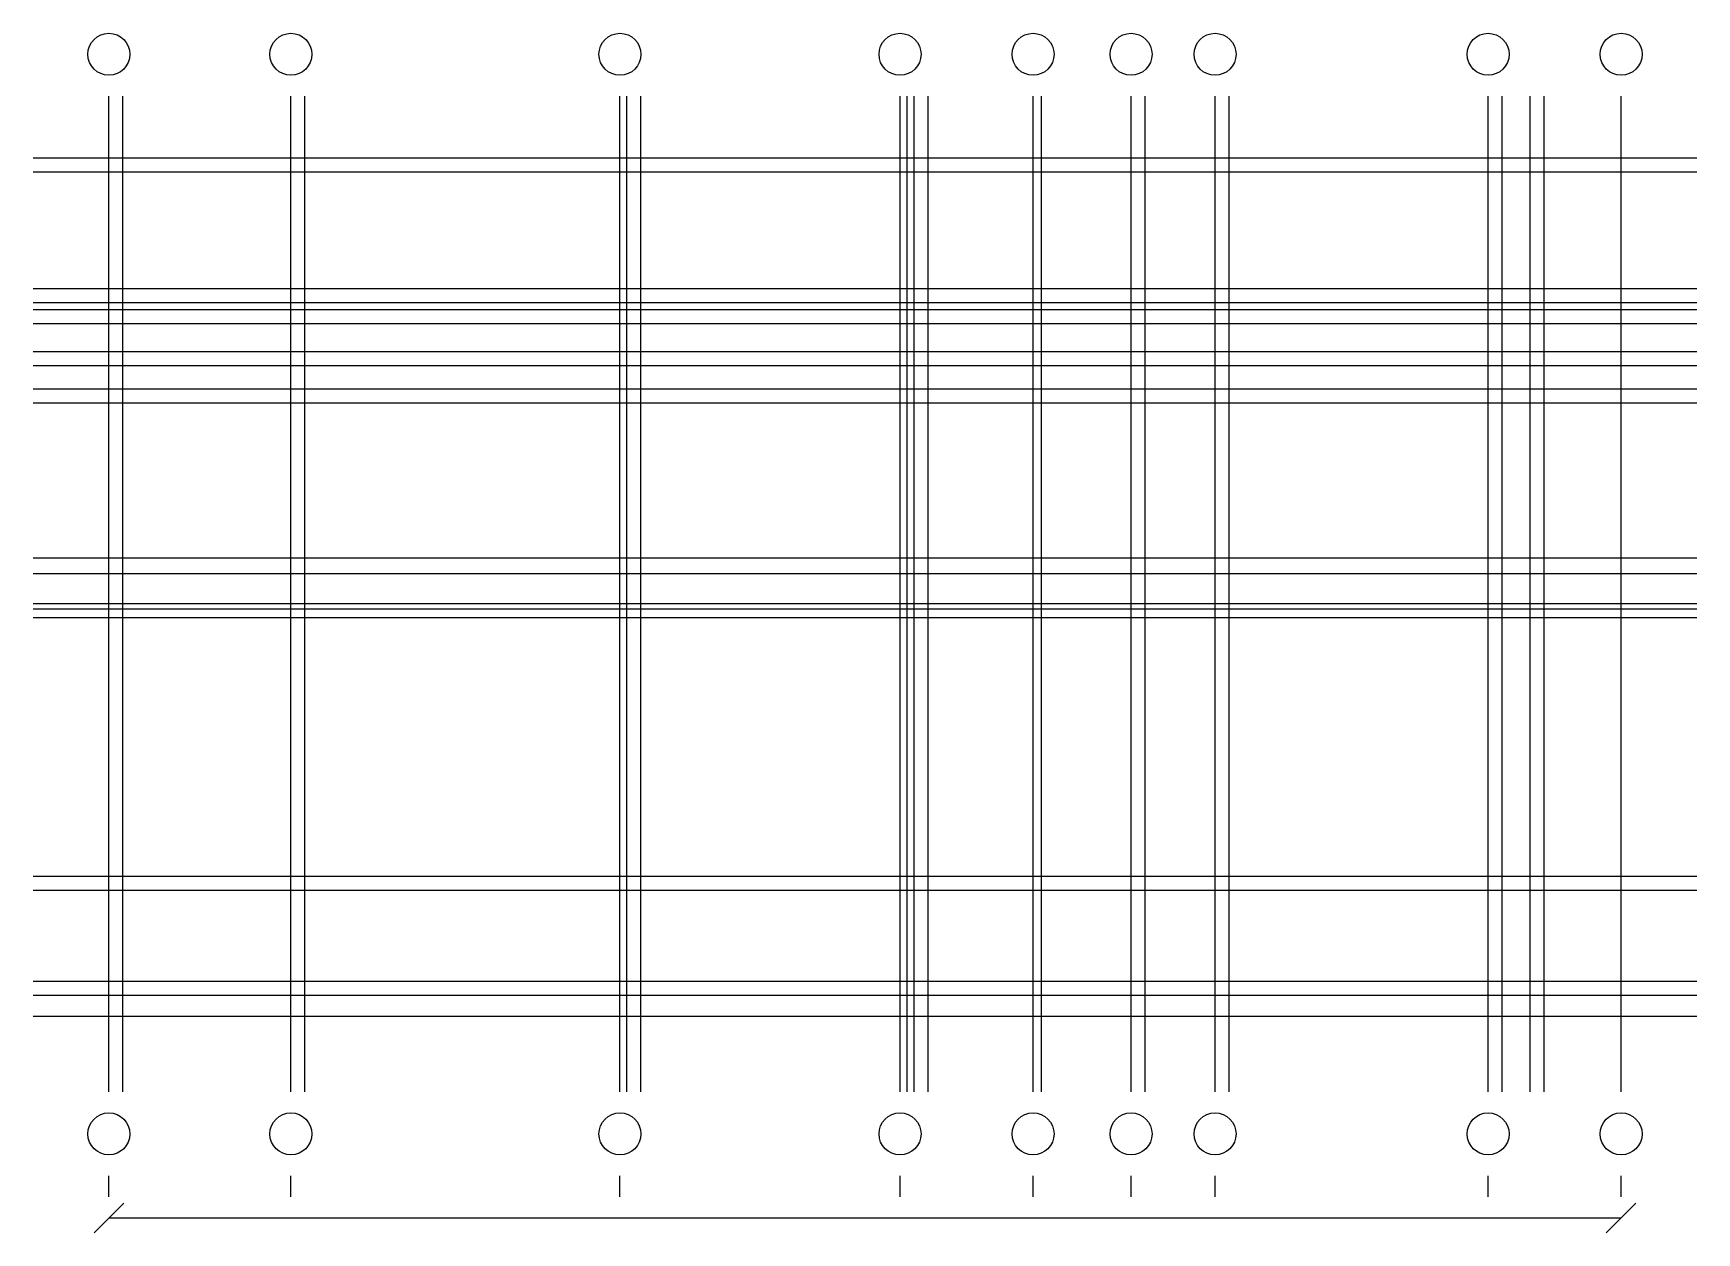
# Model space of a CAD drawing. Extents: x 166447 to 190207, y -328334 to -311197.
import ezdxf

# ---------------------------------------------------------------- set-up
doc = ezdxf.new("R2010")
doc.units = 0
for name, color, linetype in [('A-AXIS', 3, 'Continuous'), ('A-AXIS-DIM', 4, 'CONTINUOUS'), ('A-AXIS-LABEL', 7, 'CONTINUOUS'), ('A-AXIS-SUB', 6, 'Continuous')]:
    doc.layers.add(name, color=color, linetype=linetype)

msp = doc.modelspace()

# ---------------------------------------------------------------- linework, layer by layer
at = {"layer": 'A-AXIS', "color": 3}
for p, q in [((167527, -326322), (167527, -312097)), ((170127, -326322), (170127, -312097)), ((174827, -326322), (174827, -312097)), ((178827, -326322), (178827, -312097)), ((180727, -326322), (180727, -312097)), ((182127, -326322), (182127, -312097)), ((183327, -326322), (183327, -312097)), ((187227, -326322), (187227, -312097)), ((189127, -326322), (189127, -312097)), ((166447, -313177), (190207, -313177)), ((166447, -316477), (190207, -316477)), ((166447, -319542), (190207, -319542)), ((166447, -323442), (190207, -323442)), ((166447, -325242), (190207, -325242))]:
    msp.add_line(p, q, dxfattribs=at)
at = {"layer": 'A-AXIS-DIM'}
for p, q in [((167527, -327822), (167527, -327522)), ((170127, -327822), (170127, -327522)), ((174827, -327822), (174827, -327522)), ((178827, -327822), (178827, -327522)), ((180727, -327822), (180727, -327522)), ((182127, -327822), (182127, -327522)), ((183327, -327822), (183327, -327522)), ((187227, -327822), (187227, -327522)), ((189127, -327822), (189127, -327522)), ((167314.9, -328334.1), (167739.1, -327909.9)), ((167527, -328122), (189127, -328122)), ((188914.9, -328334.1), (189339.1, -327909.9))]:
    msp.add_line(p, q, dxfattribs=at)
at = {"layer": 'A-AXIS-LABEL'}
for centre in [(167527, -311497), (170127, -311497), (174827, -311497), (178827, -311497), (180727, -311497), (182127, -311497), (183327, -311497), (187227, -311497), (189127, -311497), (167527, -326922), (170127, -326922), (174827, -326922), (178827, -326922), (180727, -326922), (182127, -326922), (183327, -326922), (187227, -326922), (189127, -326922)]:
    msp.add_circle(centre, 300, dxfattribs=at)
at = {"layer": 'A-AXIS-SUB', "color": 6}
for p, q in [((167727, -326322), (167727, -312097)), ((170327, -326322), (170327, -312097)), ((174927, -326322), (174927, -312097)), ((175127, -326322), (175127, -312097)), ((178927, -326322), (178927, -312097)), ((179027, -326322), (179027, -312097)), ((179227, -326322), (179227, -312097)), ((180847, -326322), (180847, -312097)), ((182327, -326322), (182327, -312097)), ((183527, -326322), (183527, -312097)), ((187427, -326322), (187427, -312097)), ((187827, -326322), (187827, -312097)), ((188027, -326322), (188027, -312097)), ((166447, -312977), (190207, -312977)), ((166447, -314842), (190207, -314842)), ((166447, -315042), (190207, -315042)), ((166447, -315142), (190207, -315142)), ((166447, -315342), (190207, -315342)), ((166447, -315742), (190207, -315742)), ((166447, -315942), (190207, -315942)), ((166447, -316277), (190207, -316277)), ((166447, -318692), (190207, -318692)), ((166447, -318917), (190207, -318917)), ((166447, -319342), (190207, -319342)), ((166447, -319422), (190207, -319422)), ((166447, -323242), (190207, -323242)), ((166447, -324742), (190207, -324742)), ((166447, -324942), (190207, -324942))]:
    msp.add_line(p, q, dxfattribs=at)

doc.saveas('drawing.dxf')
